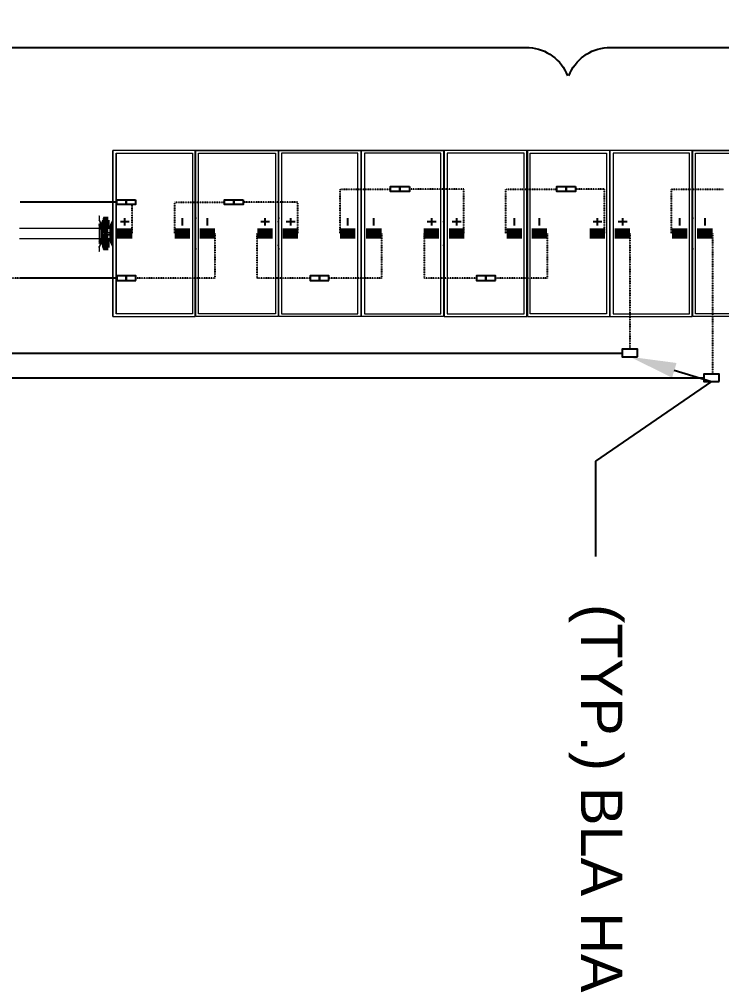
# Model space of a CAD drawing. Header units: feet. Extents: x -13743 to 68376, y -48 to 67763.
# Drawn here: x 4366.9 to 4706.4, y 4608.2 to 5076.9 of the extents above; entities that cross this region are included whole.
import ezdxf
from ezdxf import colors
from ezdxf.entities.mleader import LeaderData, LeaderLine
from ezdxf.lldxf.tags import DXFTag
from ezdxf.math import Vec2, Vec3

# ---------------------------------------------------------------- set-up
doc = ezdxf.new("R2010")
doc.units = ezdxf.units.FT
doc.header["$MEASUREMENT"] = 0
doc.linetypes.add('HIDDEN', pattern=[0.375, 0.25, -0.125])
for name, color, linetype in [('E-DC HARNESS-NEG', 170, 'DC HARNESS CABLE'), ('E-DC HARNESS-POS', 10, 'DC HARNESS CABLE'), ('E-HARN-COMP', 8, 'Continuous'), ('E-TRNK-CABL-NEG', 6, 'HIDDEN'), ('E-TRUNK-CABLE-POS', 6, 'HIDDEN'), ('G-ANNO-TEXT', 1, 'Continuous'), ('Polarity-Text', 7, 'Continuous')]:
    doc.layers.add(name, color=color, linetype=linetype)
doc.styles.add('NEI-A', font='arial.ttf')
doc.styles.get("Standard").update_dxf_attribs({"font": 'arial.ttf'})
tags = doc.linetypes.add('DC HARNESS CABLE', pattern='A,0.5,-0.2,["DH",Standard,S=0.1,R=0,X=-0.1,Y=-0.05],-0.2', length=0.9).pattern_tags.tags
tags[6] = DXFTag(74, 10)

# ---------------------------------------------------------------- blocks, each defined once
blk = doc.blocks.new('A$C47dfd34d')
at = {"lineweight": 5}
for points in [[(11.8445, 0.4133), (11.8445, 0), (12.0495, 0), (12.0495, 0.4133)], [(11.8445, 0), (11.8445, 0.4133)], [(12.2562, 0.4133), (12.2562, 0), (12.0512, 0), (12.0512, 0.4133)], [(12.2578, 0.4133), (12.4628, 0.4133), (12.4628, 0), (12.2578, 0)], [(12.4628, 0.4133), (12.6678, 0.4133), (12.6678, 0), (12.4628, 0)], [(12.6695, 0), (12.8745, 0), (12.8745, 0.4133), (12.6695, 0.4133)], [(12.8761, 0.4133), (12.8761, 0), (13.0811, 0), (13.0811, 0.4133)], [(13.2861, 0.4133), (13.0811, 0.4133), (13.0811, 0), (13.2861, 0)], [(13.2878, 0), (13.2878, 0.4133), (13.4928, 0.4133), (13.4928, 0)], [(12.0428, 0.4067), (12.0428, 0.0067), (11.8529, 0.0067), (11.8529, 0.4067)], [(11.8529, 0.0067), (11.8529, 0.4067)], [(12.0578, 0.4067), (12.2495, 0.4067), (12.2495, 0.0067), (12.0578, 0.0067)], [(12.2645, 0.4067), (12.2645, 0.0067), (12.4545, 0.0067), (12.4545, 0.4067)], [(12.4712, 0.4067), (12.4712, 0.0067), (12.6612, 0.0067), (12.6612, 0.4067)], [(12.6762, 0.0067), (12.8678, 0.0067), (12.8678, 0.4067), (12.6762, 0.4067)], [(13.0728, 0.4067), (13.0728, 0.0067), (12.8828, 0.0067), (12.8828, 0.4067)], [(13.0895, 0.0067), (13.2795, 0.0067), (13.2795, 0.4067), (13.0895, 0.4067)], [(13.2945, 0.0067), (13.2945, 0.4067), (13.4861, 0.4067), (13.4861, 0.0067)], [(11.8095, 0.2433), (11.8112, 0.2433)], [(11.8245, 0.2467), (11.8229, 0.2467)], [(11.8245, 0.2433), (11.8229, 0.2433)], [(11.8262, 0.2433), (11.8245, 0.2433), (11.8245, 0.245), (11.8245, 0.2433), (11.8262, 0.2433), (11.8245, 0.2433), (11.8262, 0.2433), (11.8245, 0.2433), (11.8262, 0.2433), (11.8245, 0.2433), (11.8262, 0.2433), (11.8262, 0.24), (11.8245, 0.24), (11.8262, 0.24), (11.8262, 0.2217), (11.8279, 0.2217), (11.8262, 0.2217), (11.8262, 0.24), (11.8262, 0.2433), (11.8279, 0.2433), (11.8295, 0.245), (11.8312, 0.245), (11.8329, 0.245), (11.8312, 0.245), (11.8329, 0.245), (11.8312, 0.245), (11.8295, 0.245), (11.8279, 0.2433), (11.8295, 0.2433), (11.8279, 0.2433), (11.8295, 0.2433), (11.8279, 0.2433), (11.8295, 0.2433), (11.8279, 0.2433), (11.8295, 0.2433), (11.8279, 0.2433), (11.8295, 0.2433), (11.8279, 0.2433), (11.8295, 0.2433), (11.8279, 0.2433)], [(11.8262, 0.2433), (11.8245, 0.2433)], [(11.8295, 0.245), (11.8279, 0.245), (11.8295, 0.245), (11.8295, 0.2467)], [(11.8295, 0.2433), (11.8279, 0.2433)], [(11.8295, 0.2217), (11.8295, 0.1917), (11.8279, 0.1917), (11.8279, 0.2217), (11.8279, 0.2417), (11.8295, 0.2417)], [(11.8279, 0.2417), (11.8279, 0.2217), (11.8295, 0.2217), (11.8295, 0.2417)], [(11.8445, 0.24), (11.8445, 0.2433), (11.8462, 0.2433), (11.8445, 0.2433), (11.8445, 0.25), (11.8445, 0.2433), (11.8445, 0.24), (11.8395, 0.23), (11.8395, 0.2283), (11.8412, 0.2283), (11.8445, 0.2383)], [(12.0512, 0.25), (12.0495, 0.25)], [(12.2578, 0.25), (12.2562, 0.25)], [(12.4645, 0.25), (12.4628, 0.25)], [(12.6695, 0.25), (12.6678, 0.25)], [(12.8761, 0.25), (12.8745, 0.25)], [(13.0828, 0.25), (13.0811, 0.25)], [(13.2878, 0.25), (13.2861, 0.25)], [(11.8145, 0.2217), (11.8129, 0.22), (11.8145, 0.2183), (11.8162, 0.22)], [(11.8145, 0.2217), (11.8129, 0.2217), (11.8129, 0.22), (11.8129, 0.2183), (11.8145, 0.2183), (11.8162, 0.2183), (11.8162, 0.22), (11.8162, 0.2217)], [(11.8162, 0.22), (11.8145, 0.22)], [(11.8162, 0.22), (11.8145, 0.22)], [(11.8245, 0.1917), (11.8245, 0.2217), (11.8229, 0.2217), (11.8229, 0.1917)], [(11.8262, 0.1917), (11.8262, 0.2217), (11.8245, 0.2217), (11.8245, 0.1917)], [(11.8295, 0.24), (11.8279, 0.24)], [(11.8295, 0.1917), (11.8295, 0.2217), (11.8279, 0.2217), (11.8279, 0.1917)], [(11.8279, 0.2217), (11.8279, 0.1917), (11.8295, 0.1917), (11.8295, 0.2217)], [(11.8312, 0.2367), (11.8295, 0.2367), (11.8295, 0.2117), (11.8312, 0.2117), (11.8312, 0.235), (11.8295, 0.235), (11.8312, 0.235), (11.8312, 0.2117), (11.8295, 0.2117), (11.8295, 0.2367)], [(11.8345, 0.23), (11.8345, 0.2233), (11.8329, 0.2233), (11.8312, 0.2283), (11.8329, 0.2283)], [(11.8345, 0.24), (11.8345, 0.225), (11.8345, 0.2267), (11.8345, 0.225)], [(11.8395, 0.225), (11.8379, 0.225), (11.8379, 0.1883), (11.8395, 0.1883), (11.8379, 0.1883), (11.8395, 0.185), (11.8395, 0.1833), (11.8395, 0.185), (11.8412, 0.185), (11.8445, 0.185), (11.8429, 0.1883), (11.8445, 0.1883), (11.8445, 0.1867), (11.8445, 0.1883), (11.8445, 0.1867), (11.8445, 0.1883), (11.8429, 0.1883), (11.8445, 0.1883), (11.8445, 0.2233), (11.8429, 0.2233), (11.8429, 0.225), (11.8395, 0.225), (11.8412, 0.2283), (11.8395, 0.2283), (11.8395, 0.23), (11.8395, 0.2283), (11.8379, 0.225)], [(11.8412, 0.2283), (11.8395, 0.225), (11.8429, 0.225), (11.8429, 0.2233), (11.8445, 0.2233), (11.8445, 0.225), (11.8445, 0.2233), (11.8445, 0.1883), (11.8429, 0.1883), (11.8395, 0.1883), (11.8412, 0.185), (11.8445, 0.185), (11.8429, 0.1883), (11.8395, 0.1883), (11.8412, 0.185), (11.8395, 0.185), (11.8395, 0.1833), (11.8445, 0.1733), (11.8395, 0.1833), (11.8395, 0.185), (11.8412, 0.185), (11.8395, 0.185), (11.8379, 0.1883), (11.8395, 0.1883), (11.8395, 0.19), (11.8395, 0.1883), (11.8379, 0.1883), (11.8379, 0.225), (11.8395, 0.225), (11.8379, 0.225), (11.8395, 0.2283)], [(11.8445, 0.2267), (11.8445, 0.225), (11.8429, 0.225), (11.8445, 0.2283), (11.8412, 0.2283), (11.8395, 0.2283), (11.8395, 0.23), (11.8445, 0.24), (11.8445, 0.2383), (11.8412, 0.2283), (11.8445, 0.2283), (11.8429, 0.225), (11.8445, 0.225)], [(11.8412, 0.22), (11.8395, 0.22), (11.8395, 0.2217), (11.8412, 0.2217), (11.8395, 0.2217), (11.8395, 0.22)], [(11.8412, 0.2183), (11.8429, 0.2183), (11.8429, 0.22), (11.8429, 0.2217), (11.8412, 0.2217), (11.8395, 0.2217), (11.8395, 0.22), (11.8395, 0.2183)], [(11.8412, 0.2217), (11.8395, 0.22), (11.8412, 0.2183), (11.8429, 0.22)], [(11.8412, 0.2217), (11.8395, 0.22), (11.8412, 0.2183), (11.8429, 0.22)], [(11.8412, 0.2183), (11.8429, 0.2183), (11.8429, 0.22), (11.8429, 0.2217), (11.8412, 0.2217), (11.8395, 0.2217), (11.8395, 0.22), (11.8395, 0.2183)], [(11.8395, 0.2183), (11.8395, 0.1933)], [(11.8429, 0.1917), (11.8412, 0.1917), (11.8429, 0.1917), (11.8412, 0.1917), (11.8429, 0.1917), (11.8412, 0.1917), (11.8429, 0.1917), (11.8412, 0.1917), (11.8429, 0.1917), (11.8412, 0.1917), (11.8429, 0.1917), (11.8412, 0.1917), (11.8429, 0.1917), (11.8412, 0.1917), (11.8429, 0.1917), (11.8412, 0.1917), (11.8429, 0.1917), (11.8412, 0.1917), (11.8429, 0.1917), (11.8429, 0.19), (11.8412, 0.19), (11.8395, 0.1917), (11.8412, 0.19), (11.8429, 0.19), (11.8429, 0.1917), (11.8429, 0.1933), (11.8429, 0.2183), (11.8429, 0.1933), (11.8412, 0.1933), (11.8395, 0.1933), (11.8395, 0.1917), (11.8395, 0.1933), (11.8412, 0.1933), (11.8429, 0.1933)], [(11.8462, 0.24), (11.8445, 0.24)], [(11.8462, 0.2283), (11.8445, 0.2283), (11.8445, 0.23), (11.8445, 0.2283)], [(11.8462, 0.22), (11.8445, 0.22)], [(11.8112, 0.2083), (11.8095, 0.2083)], [(11.8145, 0.19), (11.8162, 0.1917), (11.8162, 0.1933), (11.8145, 0.1933), (11.8129, 0.1933), (11.8129, 0.1917), (11.8129, 0.19)], [(11.8145, 0.1933), (11.8129, 0.1917), (11.8145, 0.19), (11.8162, 0.1917)], [(11.8145, 0.1933), (11.8129, 0.1933), (11.8129, 0.1917), (11.8129, 0.19), (11.8145, 0.19), (11.8162, 0.19), (11.8162, 0.1917), (11.8162, 0.1933)], [(11.8312, 0.21), (11.8295, 0.21)], [(11.8312, 0.2117), (11.8312, 0.21)], [(11.8312, 0.2117), (11.8312, 0.21)], [(11.8312, 0.2), (11.8312, 0.2033)], [(11.8312, 0.1933), (11.8379, 0.1933)], [(11.8412, 0.1933), (11.8395, 0.1917), (11.8412, 0.19), (11.8429, 0.1917)], [(11.8412, 0.19), (11.8429, 0.19), (11.8429, 0.1917), (11.8429, 0.1933), (11.8412, 0.1933), (11.8395, 0.1933), (11.8395, 0.1917), (11.8395, 0.19)], [(11.8412, 0.1933), (11.8395, 0.1917), (11.8412, 0.19), (11.8429, 0.1917)], [(11.8412, 0.19), (11.8429, 0.19), (11.8429, 0.1917), (11.8429, 0.1933), (11.8412, 0.1933), (11.8395, 0.1933), (11.8395, 0.1917), (11.8395, 0.19)], [(11.8462, 0.2083), (11.8445, 0.2083)], [(11.8462, 0.2083), (11.8445, 0.2083)], [(11.8462, 0.205), (11.8445, 0.205)], [(11.8462, 0.2033), (11.8445, 0.2033)], [(11.8462, 0.1933), (11.8445, 0.1933)], [(11.8095, 0.185), (11.8112, 0.185), (11.8129, 0.1883), (11.8112, 0.1883)], [(11.8162, 0.1917), (11.8145, 0.1917)], [(11.8162, 0.1917), (11.8145, 0.1917)], [(11.8195, 0.1917), (11.8179, 0.1917), (11.8212, 0.1917), (11.8229, 0.1917), (11.8212, 0.1917)], [(11.8195, 0.1833), (11.8179, 0.1867), (11.8179, 0.1883), (11.8212, 0.1883), (11.8212, 0.185), (11.8195, 0.185)], [(11.8262, 0.17), (11.8245, 0.17), (11.8229, 0.17), (11.8245, 0.17)], [(11.8295, 0.17), (11.8279, 0.17)], [(11.8329, 0.1917), (11.8312, 0.1917), (11.8379, 0.1917)], [(11.8345, 0.1917), (11.8329, 0.1917), (11.8312, 0.1917), (11.8329, 0.1917), (11.8312, 0.1917), (11.8329, 0.1917), (11.8345, 0.1917), (11.8329, 0.1917)], [(11.8345, 0.1867), (11.8345, 0.1883), (11.8329, 0.1883), (11.8312, 0.185), (11.8329, 0.185), (11.8329, 0.1833), (11.8345, 0.1833)], [(11.8412, 0.185), (11.8445, 0.175), (11.8445, 0.1733), (11.8445, 0.1717), (11.8445, 0.17), (11.8462, 0.17), (11.8445, 0.17), (11.8445, 0.1633), (11.8445, 0.17), (11.8445, 0.1717), (11.8445, 0.1733), (11.8445, 0.175)], [(11.8429, 0.1883), (11.8429, 0.19), (11.8429, 0.1883), (11.8429, 0.1867)], [(11.8445, 0.1833), (11.8445, 0.185), (11.8445, 0.1833), (11.8462, 0.1833)], [(11.8262, 0.1667), (11.8245, 0.1667), (11.8229, 0.1667), (11.8245, 0.1667)], [(11.8262, 0.1683), (11.8245, 0.1683)], [(11.8295, 0.1683), (11.8279, 0.1683)]]:
    blk.add_lwpolyline(points, close=True, dxfattribs=at)
for points in [[(13.6994, 0.4133), (11.8445, 0.4133)], [(11.8112, 0.2233), (11.8112, 0.225), (11.8129, 0.225), (11.8112, 0.225), (11.8095, 0.2283), (11.8112, 0.2283), (11.8129, 0.225), (11.8162, 0.225), (11.8145, 0.2283), (11.8162, 0.2283), (11.8162, 0.23), (11.8112, 0.24), (11.8112, 0.2383), (11.8095, 0.24), (11.8112, 0.24), (11.8112, 0.2433), (11.8112, 0.25), (11.8095, 0.25)], [(11.8179, 0.2217), (11.8212, 0.2217), (11.8229, 0.2217), (11.8245, 0.2217), (11.8245, 0.2417), (11.8229, 0.2417), (11.8245, 0.2417), (11.8245, 0.2217), (11.8262, 0.2217), (11.8262, 0.1917), (11.8245, 0.1917), (11.8245, 0.1717), (11.8229, 0.1717), (11.8212, 0.1717)], [(11.8179, 0.2267), (11.8179, 0.225), (11.8179, 0.235), (11.8195, 0.24), (11.8195, 0.2317), (11.8212, 0.2317), (11.8212, 0.2417), (11.8195, 0.2417)], [(11.8245, 0.2417), (11.8245, 0.2433), (11.8229, 0.245), (11.8229, 0.2467), (11.8212, 0.2467), (11.8212, 0.245), (11.8229, 0.245), (11.8229, 0.2467)], [(11.8212, 0.2433), (11.8212, 0.245)], [(11.8212, 0.2417), (11.8229, 0.2417), (11.8229, 0.2433), (11.8212, 0.2433), (11.8212, 0.235), (11.8212, 0.2433), (11.8229, 0.2433)], [(11.8229, 0.2217), (11.8229, 0.2417), (11.8245, 0.2417), (11.8245, 0.2217), (11.8262, 0.2217), (11.8262, 0.1917), (11.8279, 0.1917), (11.8279, 0.1717), (11.8295, 0.1717), (11.8295, 0.1917), (11.8295, 0.1717), (11.8279, 0.1717), (11.8279, 0.1917), (11.8262, 0.1917), (11.8262, 0.1717), (11.8262, 0.17), (11.8245, 0.17), (11.8262, 0.17), (11.8279, 0.17), (11.8295, 0.17), (11.8279, 0.17), (11.8295, 0.17), (11.8312, 0.17), (11.8312, 0.1683), (11.8329, 0.1683), (11.8312, 0.1683), (11.8312, 0.17), (11.8295, 0.17), (11.8312, 0.17), (11.8295, 0.17), (11.8312, 0.17), (11.8295, 0.17), (11.8279, 0.17), (11.8295, 0.17), (11.8312, 0.17), (11.8295, 0.17), (11.8279, 0.17), (11.8262, 0.17), (11.8245, 0.17), (11.8229, 0.17), (11.8212, 0.17), (11.8212, 0.1683), (11.8229, 0.1683), (11.8245, 0.1683), (11.8245, 0.1717), (11.8229, 0.1717), (11.8229, 0.1917)], [(11.8279, 0.2433), (11.8295, 0.2433), (11.8279, 0.2433), (11.8295, 0.245), (11.8312, 0.245), (11.8312, 0.2433), (11.8295, 0.2433), (11.8295, 0.2417), (11.8295, 0.2433), (11.8312, 0.2433), (11.8295, 0.2433), (11.8312, 0.2433), (11.8295, 0.2433), (11.8312, 0.2433), (11.8295, 0.2433), (11.8312, 0.2433), (11.8295, 0.2433), (11.8312, 0.2433), (11.8295, 0.2433), (11.8312, 0.2433), (11.8295, 0.2433), (11.8312, 0.2433), (11.8312, 0.245), (11.8312, 0.2467), (11.8279, 0.2467), (11.8229, 0.2467), (11.8279, 0.2467), (11.8312, 0.2467), (11.8279, 0.2467), (11.8229, 0.2467), (11.8229, 0.245), (11.8245, 0.245), (11.8229, 0.245), (11.8245, 0.2433), (11.8245, 0.2417)], [(11.8229, 0.245), (11.8245, 0.245)], [(11.8229, 0.245), (11.8245, 0.245)], [(11.8245, 0.2417), (11.8245, 0.2433), (11.8229, 0.245), (11.8245, 0.245)], [(11.8229, 0.245), (11.8229, 0.245)], [(11.8229, 0.2433), (11.8245, 0.2433)], [(11.8229, 0.2433), (11.8245, 0.2433)], [(11.8229, 0.2433), (11.8245, 0.2433)], [(11.8229, 0.2433), (11.8245, 0.2433)], [(11.8229, 0.2433), (11.8245, 0.2433)], [(11.8229, 0.2433), (11.8245, 0.2433)], [(11.8229, 0.2433), (11.8245, 0.2433)], [(11.8229, 0.2433), (11.8245, 0.2433)], [(11.8245, 0.245), (11.8245, 0.2433)], [(11.8245, 0.2433), (11.8262, 0.2433)], [(11.8245, 0.2433), (11.8262, 0.2433)], [(11.8245, 0.2433), (11.8262, 0.2433)], [(11.8245, 0.2433), (11.8262, 0.2433)], [(11.8245, 0.2433), (11.8262, 0.2433)], [(11.8245, 0.2433), (11.8262, 0.2433)], [(11.8245, 0.2433), (11.8262, 0.2433)], [(11.8245, 0.2433), (11.8262, 0.2433)], [(11.8295, 0.2417), (11.8295, 0.2433), (11.8312, 0.2433), (11.8312, 0.235), (11.8312, 0.2433), (11.8312, 0.245), (11.8312, 0.2467), (11.8295, 0.245), (11.8279, 0.2433), (11.8279, 0.2417), (11.8262, 0.2417), (11.8279, 0.2417), (11.8279, 0.2433), (11.8295, 0.245), (11.8312, 0.2467), (11.8329, 0.2467), (11.8312, 0.2467), (11.8329, 0.2467)], [(11.8262, 0.2417), (11.8279, 0.2417), (11.8279, 0.2433), (11.8295, 0.245), (11.8312, 0.2467), (11.8312, 0.245), (11.8329, 0.245)], [(11.8262, 0.2433), (11.8262, 0.24)], [(11.8262, 0.24), (11.8262, 0.2217), (11.8279, 0.2217), (11.8279, 0.2417), (11.8295, 0.2417), (11.8295, 0.2217)], [(11.8279, 0.245), (11.8295, 0.245), (11.8295, 0.2467)], [(11.8279, 0.2433), (11.8295, 0.2433), (11.8312, 0.2433), (11.8295, 0.2433), (11.8312, 0.2433), (11.8312, 0.235), (11.8312, 0.2433), (11.8312, 0.235), (11.8312, 0.2433)], [(11.8279, 0.2433), (11.8295, 0.2433)], [(11.8295, 0.245), (11.8295, 0.245)], [(11.8295, 0.245), (11.8295, 0.245)], [(11.8295, 0.245), (11.8295, 0.245)], [(11.8345, 0.2317), (11.8345, 0.23), (11.8345, 0.2317), (11.8345, 0.23), (11.8329, 0.2283), (11.8312, 0.2283), (11.8312, 0.2317), (11.8345, 0.2317), (11.8345, 0.24), (11.8345, 0.2317), (11.8312, 0.2317), (11.8312, 0.2417), (11.8329, 0.2417), (11.8312, 0.2417), (11.8329, 0.2417), (11.8312, 0.2417), (11.8312, 0.2317), (11.8312, 0.2283), (11.8329, 0.2283), (11.8312, 0.2283), (11.8329, 0.2233), (11.8345, 0.2233), (11.8345, 0.23), (11.8329, 0.2283), (11.8312, 0.2283), (11.8312, 0.2317), (11.8329, 0.2317), (11.8312, 0.2317), (11.8329, 0.2317)], [(11.8345, 0.235), (11.8345, 0.24), (11.8345, 0.2317), (11.8312, 0.2317), (11.8312, 0.2417)], [(12.0495, 0.235), (12.0512, 0.2467), (12.0512, 0.2433)], [(12.2562, 0.235), (12.2578, 0.2467), (12.2578, 0.2433)], [(12.4628, 0.235), (12.4628, 0.2467), (12.4628, 0.2433)], [(12.6678, 0.235), (12.6695, 0.2467), (12.6695, 0.2433)], [(12.8745, 0.235), (12.8761, 0.2467), (12.8761, 0.2433)], [(13.0811, 0.235), (13.0811, 0.2467), (13.0811, 0.2433)], [(13.2861, 0.235), (13.2878, 0.2467), (13.2878, 0.2433)], [(11.6129, 0.22), (11.8112, 0.22)], [(11.8095, 0.24), (11.8112, 0.24)], [(11.8112, 0.2383), (11.8145, 0.2283), (11.8112, 0.2283), (11.8112, 0.23), (11.8095, 0.23)], [(11.8095, 0.23), (11.8095, 0.23)], [(11.8095, 0.2283), (11.8095, 0.2283)], [(11.8095, 0.1633), (11.8112, 0.1633), (11.8112, 0.17), (11.8112, 0.1733), (11.8095, 0.1733), (11.8112, 0.175), (11.8112, 0.1733), (11.8162, 0.1833), (11.8145, 0.185), (11.8162, 0.1883), (11.8129, 0.1883), (11.8112, 0.1883), (11.8112, 0.2233), (11.8129, 0.2233), (11.8129, 0.225)], [(11.8112, 0.24), (11.8112, 0.24)], [(11.8129, 0.2217), (11.8129, 0.2233)], [(11.8179, 0.22), (11.8162, 0.22), (11.8145, 0.22), (11.8162, 0.22), (11.8162, 0.2217), (11.8145, 0.2217), (11.8129, 0.2217)], [(11.8129, 0.22), (11.8129, 0.2217)], [(11.8129, 0.22), (11.8145, 0.22)], [(11.8129, 0.22), (11.8145, 0.2183), (11.8145, 0.22)], [(11.8129, 0.1933), (11.8129, 0.2183)], [(11.8162, 0.23), (11.8162, 0.2283), (11.8145, 0.2283)], [(11.8145, 0.22), (11.8162, 0.22)], [(11.8145, 0.22), (11.8162, 0.22)], [(11.8145, 0.22), (11.8162, 0.22)], [(11.8145, 0.22), (11.8162, 0.22)], [(11.8162, 0.2283), (11.8179, 0.225), (11.8162, 0.225), (11.8179, 0.225), (11.8179, 0.1883), (11.8179, 0.1783)], [(11.8162, 0.225), (11.8162, 0.225)], [(11.8162, 0.225), (11.8162, 0.2217)], [(11.8162, 0.2183), (11.8162, 0.1933)], [(11.8179, 0.235), (11.8179, 0.225), (11.8195, 0.2233), (11.8179, 0.225), (11.8195, 0.23), (11.8195, 0.2283), (11.8212, 0.2283), (11.8212, 0.2317), (11.8229, 0.2317)], [(11.8179, 0.23), (11.8179, 0.2317)], [(11.8212, 0.225), (11.8212, 0.2233), (11.8195, 0.225), (11.8179, 0.225), (11.8195, 0.225), (11.8195, 0.2233), (11.8212, 0.2233), (11.8212, 0.2283), (11.8229, 0.2283)], [(11.8179, 0.225), (11.8179, 0.225)], [(11.8212, 0.2183), (11.8195, 0.22), (11.8179, 0.22), (11.8212, 0.22)], [(11.8195, 0.235), (11.8195, 0.235)], [(11.8212, 0.2217), (11.8195, 0.2217), (11.8212, 0.2217), (11.8229, 0.2217), (11.8245, 0.2217), (11.8245, 0.1917), (11.8229, 0.1917), (11.8245, 0.1917), (11.8245, 0.1717), (11.8229, 0.1717), (11.8229, 0.17), (11.8212, 0.1683), (11.8212, 0.1667), (11.8229, 0.1667), (11.8229, 0.1683), (11.8245, 0.1683), (11.8229, 0.1667), (11.8245, 0.1667), (11.8295, 0.1667), (11.8312, 0.1667), (11.8295, 0.1667)], [(11.8212, 0.235), (11.8212, 0.2117), (11.8229, 0.2117)], [(11.8212, 0.2233), (11.8229, 0.2233)], [(11.8229, 0.2083), (11.8229, 0.2117), (11.8229, 0.2367), (11.8245, 0.2367)], [(11.8229, 0.235), (11.8245, 0.235)], [(11.8245, 0.24), (11.8262, 0.24)], [(11.8279, 0.24), (11.8295, 0.24)], [(11.8295, 0.235), (11.8312, 0.235), (11.8312, 0.2117), (11.8312, 0.21), (11.8329, 0.21), (11.8312, 0.21), (11.8312, 0.2083), (11.8312, 0.21), (11.8329, 0.21), (11.8312, 0.21), (11.8312, 0.2083), (11.8312, 0.21), (11.8329, 0.21), (11.8312, 0.21), (11.8312, 0.2083), (11.8312, 0.21), (11.8329, 0.21), (11.8312, 0.21), (11.8312, 0.2117), (11.8295, 0.2117), (11.8295, 0.2083), (11.8379, 0.2083), (11.8379, 0.205), (11.8379, 0.2083), (11.8295, 0.2083), (11.8295, 0.2117), (11.8295, 0.2367), (11.8312, 0.2367)], [(11.8329, 0.225), (11.8329, 0.2233), (11.8345, 0.225), (11.8345, 0.235), (11.8345, 0.225), (11.8329, 0.2233), (11.8345, 0.225), (11.8329, 0.2233), (11.8329, 0.225), (11.8329, 0.2233), (11.8345, 0.225), (11.8329, 0.2233), (11.8345, 0.225), (11.8362, 0.225), (11.8345, 0.225), (11.8329, 0.2233), (11.8312, 0.2233), (11.8329, 0.2233)], [(11.8329, 0.2283), (11.8312, 0.2283), (11.8329, 0.2233), (11.8345, 0.2233), (11.8345, 0.23)], [(11.8345, 0.225), (11.8329, 0.2233), (11.8312, 0.2233)], [(11.8312, 0.22), (11.8329, 0.22), (11.8329, 0.2217), (11.8312, 0.2217), (11.8329, 0.2217), (11.8345, 0.2217), (11.8329, 0.2217), (11.8312, 0.2217), (11.8329, 0.2217), (11.8329, 0.22), (11.8312, 0.22), (11.8379, 0.22), (11.8312, 0.22), (11.8379, 0.22), (11.8329, 0.22), (11.8312, 0.2183)], [(11.8345, 0.2217), (11.8329, 0.2217), (11.8345, 0.2217), (11.8329, 0.2217), (11.8312, 0.2217), (11.8379, 0.2217)], [(11.8329, 0.24), (11.8329, 0.24)], [(11.8329, 0.24), (11.8329, 0.24)], [(11.8329, 0.24), (11.8329, 0.24)], [(11.8345, 0.235), (11.8345, 0.235)], [(11.8345, 0.235), (11.8345, 0.235)], [(11.8379, 0.225), (11.8379, 0.225)], [(11.8379, 0.225), (11.8379, 0.225)], [(11.8395, 0.225), (11.8395, 0.225)], [(11.8395, 0.2217), (11.8395, 0.225)], [(11.8395, 0.225), (11.8395, 0.225)], [(11.8395, 0.2217), (11.8395, 0.225)], [(11.8429, 0.22), (11.8412, 0.22), (11.8429, 0.22), (11.8412, 0.22), (11.8429, 0.22), (11.8412, 0.22), (11.8429, 0.22), (11.8412, 0.22), (11.8429, 0.22), (11.8412, 0.2183), (11.8412, 0.22), (11.8429, 0.22), (11.8412, 0.22), (11.8429, 0.22), (11.8412, 0.22), (11.8429, 0.22), (11.8412, 0.22), (11.8429, 0.22), (11.8412, 0.22), (11.8412, 0.2183), (11.8429, 0.22), (11.8429, 0.2217), (11.8412, 0.2217), (11.8429, 0.2217), (11.8429, 0.2233), (11.8429, 0.2217), (11.8429, 0.22), (11.8445, 0.22)], [(11.8445, 0.24), (11.8445, 0.24)], [(11.8445, 0.24), (11.8445, 0.24)], [(11.8445, 0.2217), (11.8445, 0.2217)], [(12.0495, 0.2283), (12.0512, 0.2283)], [(12.0512, 0.2217), (12.0495, 0.2217)], [(12.0495, 0.22), (12.0512, 0.22)], [(12.0512, 0.2167), (12.0495, 0.2167), (12.0512, 0.2183)], [(12.2562, 0.2283), (12.2578, 0.2283)], [(12.2578, 0.2217), (12.2562, 0.2217)], [(12.2562, 0.22), (12.2578, 0.22)], [(12.2578, 0.2167), (12.2562, 0.2167), (12.2578, 0.2183)], [(12.4628, 0.2283), (12.4645, 0.2283)], [(12.4628, 0.2217), (12.4645, 0.2217)], [(12.4628, 0.22), (12.4645, 0.22)], [(12.4628, 0.2183), (12.4628, 0.2167), (12.4645, 0.2167)], [(12.6678, 0.2283), (12.6695, 0.2283)], [(12.6695, 0.2217), (12.6678, 0.2217)], [(12.6678, 0.22), (12.6695, 0.22)], [(12.6695, 0.2167), (12.6678, 0.2167), (12.6695, 0.2183)], [(12.8745, 0.2283), (12.8761, 0.2283)], [(12.8761, 0.2217), (12.8745, 0.2217)], [(12.8745, 0.22), (12.8761, 0.22)], [(12.8761, 0.2167), (12.8745, 0.2167), (12.8761, 0.2183)], [(13.0811, 0.2283), (13.0828, 0.2283)], [(13.0811, 0.2217), (13.0828, 0.2217)], [(13.0811, 0.22), (13.0828, 0.22)], [(13.0811, 0.2183), (13.0811, 0.2167), (13.0828, 0.2167)], [(13.2861, 0.2283), (13.2878, 0.2283)], [(13.2878, 0.2217), (13.2861, 0.2217)], [(13.2861, 0.22), (13.2878, 0.22)], [(13.2878, 0.2167), (13.2861, 0.2167), (13.2878, 0.2183)], [(11.8112, 0.1933), (11.6129, 0.1933)], [(11.8112, 0.205), (11.8095, 0.205)], [(11.8112, 0.2033), (11.8095, 0.2033)], [(11.8179, 0.205), (11.8179, 0.2083), (11.8229, 0.2083), (11.8229, 0.21), (11.8245, 0.21), (11.8229, 0.21), (11.8245, 0.21), (11.8229, 0.21)], [(11.8179, 0.2083), (11.8195, 0.2083)], [(11.8229, 0.2017), (11.8229, 0.2), (11.8212, 0.2), (11.8229, 0.2033), (11.8179, 0.2033)], [(11.8212, 0.1933), (11.8179, 0.1933)], [(11.8195, 0.1933), (11.8212, 0.195)], [(11.8245, 0.21), (11.8229, 0.21), (11.8212, 0.2117), (11.8212, 0.21), (11.8212, 0.2083)], [(11.8229, 0.2033), (11.8245, 0.2033), (11.8229, 0.2033), (11.8212, 0.2033), (11.8229, 0.2033), (11.8245, 0.2033), (11.8229, 0.2033), (11.8245, 0.2033), (11.8229, 0.2033), (11.8229, 0.1767), (11.8245, 0.1767)], [(11.8212, 0.2033), (11.8212, 0.2), (11.8212, 0.1783), (11.8212, 0.1683), (11.8212, 0.1783)], [(11.8379, 0.2033), (11.8295, 0.2033), (11.8312, 0.2033), (11.8295, 0.2033), (11.8295, 0.2017), (11.8312, 0.2), (11.8312, 0.1783), (11.8295, 0.1783), (11.8312, 0.1783), (11.8312, 0.1683), (11.8295, 0.17), (11.8279, 0.17), (11.8262, 0.17), (11.8245, 0.17), (11.8229, 0.17), (11.8245, 0.17), (11.8262, 0.17), (11.8245, 0.17), (11.8229, 0.17), (11.8245, 0.17), (11.8262, 0.17), (11.8262, 0.1717), (11.8245, 0.1717), (11.8245, 0.1683), (11.8262, 0.1683), (11.8245, 0.1683), (11.8229, 0.1683), (11.8229, 0.1667), (11.8245, 0.1683), (11.8262, 0.1683), (11.8245, 0.1683), (11.8262, 0.1683), (11.8245, 0.1683), (11.8229, 0.1683), (11.8229, 0.1667), (11.8245, 0.1683), (11.8262, 0.1683), (11.8279, 0.1683), (11.8295, 0.1683), (11.8295, 0.1667), (11.8312, 0.1667), (11.8312, 0.1683), (11.8312, 0.17), (11.8295, 0.17), (11.8312, 0.17), (11.8295, 0.17), (11.8312, 0.17)], [(11.8295, 0.1783), (11.8312, 0.1783), (11.8312, 0.2), (11.8312, 0.2033), (11.8312, 0.2), (11.8312, 0.2033), (11.8312, 0.2), (11.8295, 0.2017), (11.8295, 0.1767), (11.8312, 0.1767), (11.8295, 0.1767), (11.8295, 0.2017), (11.8295, 0.2033), (11.8312, 0.2033), (11.8295, 0.2033), (11.8379, 0.2033), (11.8295, 0.2033), (11.8312, 0.2033), (11.8329, 0.2033), (11.8312, 0.2033), (11.8329, 0.2033), (11.8312, 0.2033), (11.8329, 0.2033), (11.8312, 0.2033), (11.8329, 0.2033), (11.8312, 0.2033), (11.8329, 0.2033), (11.8312, 0.2033), (11.8329, 0.2033), (11.8312, 0.2033), (11.8329, 0.2033), (11.8312, 0.2033), (11.8295, 0.2033), (11.8295, 0.2017), (11.8312, 0.2), (11.8312, 0.1783), (11.8312, 0.1683), (11.8295, 0.1683), (11.8279, 0.1683), (11.8295, 0.1683), (11.8279, 0.1683), (11.8279, 0.1717), (11.8295, 0.1717), (11.8295, 0.17)], [(11.8379, 0.2083), (11.8295, 0.2083), (11.8295, 0.2117)], [(11.8295, 0.21), (11.8312, 0.21)], [(11.8295, 0.21), (11.8312, 0.21)], [(11.8295, 0.21), (11.8312, 0.21)], [(11.8295, 0.21), (11.8312, 0.21)], [(11.8295, 0.2017), (11.8295, 0.1767), (11.8312, 0.1767)], [(11.8312, 0.21), (11.8329, 0.21)], [(11.8312, 0.21), (11.8329, 0.21)], [(11.8312, 0.195), (11.8329, 0.1933)], [(11.8379, 0.1933), (11.8312, 0.1933)], [(11.8429, 0.1933), (11.8429, 0.1933)], [(12.0495, 0.2067), (12.0512, 0.2083)], [(12.0512, 0.205), (12.0495, 0.205)], [(12.0495, 0.195), (12.0512, 0.195)], [(12.0512, 0.1933), (12.0495, 0.1933)], [(12.2562, 0.2067), (12.2578, 0.2083)], [(12.2578, 0.205), (12.2562, 0.205)], [(12.2562, 0.195), (12.2578, 0.195)], [(12.2578, 0.1933), (12.2562, 0.1933)], [(12.4628, 0.2067), (12.4628, 0.2083)], [(12.4628, 0.205), (12.4645, 0.205)], [(12.4628, 0.195), (12.4645, 0.195)], [(12.4628, 0.1933), (12.4645, 0.1933)], [(12.6678, 0.2067), (12.6695, 0.2083)], [(12.6695, 0.205), (12.6678, 0.205)], [(12.6678, 0.195), (12.6695, 0.195)], [(12.6695, 0.1933), (12.6678, 0.1933)], [(12.8745, 0.2067), (12.8761, 0.2083)], [(12.8761, 0.205), (12.8745, 0.205)], [(12.8745, 0.195), (12.8761, 0.195)], [(12.8761, 0.1933), (12.8745, 0.1933)], [(13.0811, 0.2067), (13.0811, 0.2083)], [(13.0811, 0.205), (13.0828, 0.205)], [(13.0811, 0.195), (13.0828, 0.195)], [(13.0811, 0.1933), (13.0828, 0.1933)], [(13.2861, 0.2067), (13.2878, 0.2083)], [(13.2878, 0.205), (13.2861, 0.205)], [(13.2861, 0.195), (13.2878, 0.195)], [(13.2878, 0.1933), (13.2861, 0.1933)], [(11.8095, 0.1817), (11.8112, 0.1833), (11.8112, 0.185), (11.8145, 0.185), (11.8112, 0.175)], [(11.8095, 0.1833), (11.8095, 0.1833)], [(11.8095, 0.1817), (11.8095, 0.1817)], [(11.8112, 0.1733), (11.8095, 0.1733), (11.8095, 0.1717)], [(11.8112, 0.17), (11.8095, 0.17), (11.8112, 0.17)], [(11.8112, 0.1867), (11.8112, 0.1883)], [(11.8129, 0.1867), (11.8129, 0.1883), (11.8129, 0.19)], [(11.8145, 0.1917), (11.8162, 0.1917)], [(11.8145, 0.1917), (11.8162, 0.1917)], [(11.8145, 0.1917), (11.8162, 0.1917)], [(11.8145, 0.1917), (11.8162, 0.1917)], [(11.8145, 0.1917), (11.8162, 0.1917)], [(11.8145, 0.185), (11.8162, 0.185), (11.8179, 0.1883), (11.8162, 0.1883), (11.8179, 0.1883), (11.8195, 0.19), (11.8179, 0.1883), (11.8195, 0.1883), (11.8212, 0.19), (11.8212, 0.1883), (11.8229, 0.1883)], [(11.8162, 0.19), (11.8162, 0.1883)], [(11.8162, 0.1883), (11.8162, 0.1883)], [(11.8162, 0.1833), (11.8162, 0.185)], [(11.8179, 0.1883), (11.8179, 0.1883)], [(11.8179, 0.1867), (11.8179, 0.1883), (11.8179, 0.1783), (11.8195, 0.1717)], [(11.8179, 0.18), (11.8179, 0.1817)], [(11.8195, 0.1917), (11.8212, 0.1917)], [(11.8229, 0.18), (11.8212, 0.18), (11.8212, 0.1717), (11.8195, 0.1717), (11.8195, 0.18), (11.8212, 0.18), (11.8212, 0.1833)], [(11.8195, 0.1783), (11.8195, 0.1783)], [(11.8212, 0.185), (11.8229, 0.185)], [(11.8262, 0.1683), (11.8245, 0.1683), (11.8262, 0.1683), (11.8245, 0.1683), (11.8229, 0.1683), (11.8245, 0.1683), (11.8245, 0.1717), (11.8262, 0.1717), (11.8262, 0.1917), (11.8279, 0.1917), (11.8279, 0.1717), (11.8295, 0.1717), (11.8295, 0.1917)], [(11.8229, 0.1783), (11.8245, 0.1783)], [(11.8262, 0.1717), (11.8245, 0.1717), (11.8245, 0.1917), (11.8262, 0.1917), (11.8262, 0.1717), (11.8262, 0.17)], [(11.8312, 0.1683), (11.8312, 0.1783), (11.8312, 0.1683), (11.8295, 0.1683), (11.8279, 0.1683)], [(11.8329, 0.1667), (11.8312, 0.1667), (11.8329, 0.1667), (11.8312, 0.1667), (11.8295, 0.1683), (11.8279, 0.1683), (11.8295, 0.1683), (11.8279, 0.1683), (11.8295, 0.1683), (11.8279, 0.1683), (11.8295, 0.1683), (11.8312, 0.1667), (11.8295, 0.1667), (11.8312, 0.1667), (11.8295, 0.1667), (11.8295, 0.1683), (11.8279, 0.1683), (11.8279, 0.1717), (11.8295, 0.1717), (11.8295, 0.17), (11.8312, 0.1683), (11.8329, 0.1683)], [(11.8279, 0.1717), (11.8279, 0.1683), (11.8295, 0.1683), (11.8295, 0.1667), (11.8312, 0.1667)], [(11.8279, 0.1717), (11.8295, 0.1717)], [(11.8312, 0.1683), (11.8295, 0.17), (11.8295, 0.1717)], [(11.8295, 0.17), (11.8312, 0.17)], [(11.8295, 0.17), (11.8312, 0.17)], [(11.8312, 0.1917), (11.8329, 0.1917), (11.8312, 0.1917)], [(11.8329, 0.1883), (11.8329, 0.19), (11.8345, 0.1883), (11.8345, 0.1783), (11.8345, 0.1883), (11.8345, 0.1867), (11.8345, 0.1883), (11.8329, 0.1883), (11.8312, 0.185), (11.8329, 0.1883), (11.8345, 0.1883), (11.8345, 0.1867), (11.8345, 0.1833), (11.8329, 0.1833), (11.8329, 0.185), (11.8312, 0.185)], [(11.8312, 0.1883), (11.8329, 0.1883), (11.8312, 0.1883), (11.8329, 0.1883), (11.8329, 0.19), (11.8345, 0.1883), (11.8329, 0.19), (11.8345, 0.1883), (11.8329, 0.19), (11.8345, 0.1883), (11.8329, 0.19), (11.8345, 0.1883), (11.8362, 0.1883)], [(11.8329, 0.1883), (11.8329, 0.19), (11.8345, 0.1883), (11.8345, 0.1783), (11.8345, 0.1717), (11.8345, 0.18), (11.8312, 0.18), (11.8312, 0.1717), (11.8329, 0.1717), (11.8312, 0.1717)], [(11.8329, 0.185), (11.8312, 0.185), (11.8329, 0.185), (11.8312, 0.185), (11.8329, 0.185), (11.8329, 0.1833), (11.8345, 0.1833), (11.8345, 0.1867), (11.8345, 0.1883), (11.8345, 0.1783), (11.8345, 0.1717), (11.8345, 0.18), (11.8345, 0.1817), (11.8345, 0.18), (11.8345, 0.1817)], [(11.8329, 0.18), (11.8312, 0.18), (11.8329, 0.18), (11.8312, 0.18), (11.8312, 0.1717), (11.8329, 0.1717), (11.8312, 0.1717), (11.8329, 0.1717), (11.8312, 0.1717), (11.8312, 0.18), (11.8312, 0.1833), (11.8312, 0.18), (11.8345, 0.18), (11.8312, 0.18), (11.8312, 0.1833)], [(11.8312, 0.1783), (11.8312, 0.1683)], [(11.8312, 0.1683), (11.8312, 0.1783)], [(11.8329, 0.1917), (11.8345, 0.1917)], [(11.8329, 0.1717), (11.8329, 0.1717)], [(11.8329, 0.1717), (11.8329, 0.1717)], [(11.8329, 0.1717), (11.8329, 0.1717)], [(11.8345, 0.1783), (11.8345, 0.1717), (11.8345, 0.18)], [(11.8345, 0.1783), (11.8345, 0.1783)], [(11.8345, 0.1783), (11.8345, 0.1783)], [(11.8379, 0.1883), (11.8379, 0.1883)], [(11.8379, 0.1883), (11.8379, 0.1883)], [(11.8395, 0.1883), (11.8395, 0.1883)], [(11.8395, 0.1883), (11.8395, 0.1883)], [(11.8429, 0.19), (11.8429, 0.19)], [(11.8429, 0.19), (11.8429, 0.19)], [(11.8445, 0.1733), (11.8445, 0.1733)], [(11.8445, 0.1733), (11.8445, 0.1733)], [(11.8445, 0.17), (11.8445, 0.17)], [(12.0495, 0.1917), (12.0512, 0.1917)], [(12.0512, 0.185), (12.0495, 0.185)], [(12.0512, 0.17), (12.0512, 0.1667), (12.0495, 0.1783)], [(12.2562, 0.1917), (12.2578, 0.1917)], [(12.2578, 0.185), (12.2562, 0.185)], [(12.2578, 0.17), (12.2578, 0.1667), (12.2562, 0.1783)], [(12.4628, 0.1917), (12.4645, 0.1917)], [(12.4628, 0.185), (12.4645, 0.185)], [(12.4628, 0.17), (12.4628, 0.1667), (12.4628, 0.1783)], [(12.6678, 0.1917), (12.6695, 0.1917)], [(12.6695, 0.185), (12.6678, 0.185)], [(12.6695, 0.17), (12.6695, 0.1667), (12.6678, 0.1783)], [(12.8745, 0.1917), (12.8761, 0.1917)], [(12.8761, 0.185), (12.8745, 0.185)], [(12.8761, 0.17), (12.8761, 0.1667), (12.8745, 0.1783)], [(13.0811, 0.1917), (13.0828, 0.1917)], [(13.0811, 0.185), (13.0828, 0.185)], [(13.0811, 0.17), (13.0811, 0.1667), (13.0811, 0.1783)], [(13.2861, 0.1917), (13.2878, 0.1917)], [(13.2878, 0.185), (13.2861, 0.185)], [(13.2878, 0.17), (13.2878, 0.1667), (13.2861, 0.1783)], [(11.8229, 0.1667), (11.8245, 0.1667)], [(11.8229, 0.1667), (11.8245, 0.1667)], [(11.8229, 0.1667), (11.8229, 0.1667)], [(11.8229, 0.1667), (11.8245, 0.1667)], [(11.8295, 0.1667), (11.8245, 0.1667)], [(11.8245, 0.1667), (11.8262, 0.1667)], [(11.8295, 0.1667), (11.8245, 0.1667)], [(11.8312, 0.1667), (11.8295, 0.1683)], [(11.8295, 0.1683), (11.8312, 0.1683)], [(11.8295, 0.1667), (11.8295, 0.1667)], [(11.8295, 0.1667), (11.8312, 0.1667)], [(11.8295, 0.1667), (11.8295, 0.1667)], [(11.8295, 0.1667), (11.8312, 0.1667)], [(11.8295, 0.1667), (11.8295, 0.1667)], [(11.8312, 0.1667), (11.8312, 0.1683)], [(11.8312, 0.1667), (11.8312, 0.1683)], [(12.0495, 0.1633), (12.0512, 0.1633)], [(12.0495, 0.1617), (12.0512, 0.1617)], [(12.0512, 0.1667), (12.0512, 0.1667)], [(12.2562, 0.1633), (12.2578, 0.1633)], [(12.2562, 0.1617), (12.2578, 0.1617)], [(12.2578, 0.1667), (12.2578, 0.1667)], [(12.4628, 0.1667), (12.4628, 0.1667)], [(12.4628, 0.1633), (12.4645, 0.1633)], [(12.4628, 0.1617), (12.4645, 0.1617)], [(12.6678, 0.1633), (12.6695, 0.1633)], [(12.6678, 0.1617), (12.6695, 0.1617)], [(12.6695, 0.1667), (12.6695, 0.1667)], [(12.8745, 0.1633), (12.8761, 0.1633)], [(12.8745, 0.1617), (12.8761, 0.1617)], [(12.8761, 0.1667), (12.8761, 0.1667)], [(13.0811, 0.1667), (13.0811, 0.1667)], [(13.0811, 0.1633), (13.0828, 0.1633)], [(13.0811, 0.1617), (13.0828, 0.1617)], [(13.2861, 0.1633), (13.2878, 0.1633)], [(13.2861, 0.1617), (13.2878, 0.1617)], [(13.2878, 0.1667), (13.2878, 0.1667)]]:
    blk.add_lwpolyline(points, dxfattribs=at)

msp = doc.modelspace()

# ---------------------------------------------------------------- linework, layer by layer
at = {"layer": 'E-DC HARNESS-NEG', "ltscale": 0.5}
msp.add_lwpolyline([(4045.33, 4903.55), (4697.81, 4903.55)], dxfattribs=at)
at = {"layer": 'E-DC HARNESS-POS', "ltscale": 0.5}
msp.add_lwpolyline([(4063.33, 4915.55), (4658.23, 4915.55)], dxfattribs=at)
at = {"layer": 'E-HARN-COMP'}
for points in [[(4550.84, 4996.02), (4550.84, 4993.69), (4546.27, 4993.69), (4546.27, 4996.02)], [(4555.4, 4996.02), (4555.4, 4993.69), (4550.84, 4993.69), (4550.84, 4996.02)], [(4631.19, 4996.02), (4631.19, 4993.69), (4626.63, 4993.69), (4626.63, 4996.02)], [(4635.75, 4996.02), (4635.75, 4993.69), (4631.19, 4993.69), (4631.19, 4996.02)], [(4418.45, 4989.68), (4418.45, 4987.36), (4413.89, 4987.36), (4413.89, 4989.68)], [(4423.01, 4989.68), (4423.01, 4987.36), (4418.45, 4987.36), (4418.45, 4989.68)], [(4470.52, 4989.68), (4470.52, 4987.36), (4465.96, 4987.36), (4465.96, 4989.68)], [(4475.08, 4989.68), (4475.08, 4987.36), (4470.52, 4987.36), (4470.52, 4989.68)], [(4418.55, 4950.62), (4418.55, 4952.95), (4413.98, 4952.95), (4413.98, 4950.62)], [(4423.11, 4950.62), (4423.11, 4952.95), (4418.55, 4952.95), (4418.55, 4950.62)], [(4511.98, 4950.62), (4511.98, 4952.95), (4507.42, 4952.95), (4507.42, 4950.62)], [(4516.54, 4950.62), (4516.54, 4952.95), (4511.98, 4952.95), (4511.98, 4950.62)], [(4592.44, 4950.62), (4592.44, 4952.95), (4587.88, 4952.95), (4587.88, 4950.62)], [(4597.01, 4950.62), (4597.01, 4952.95), (4592.44, 4952.95), (4592.44, 4950.62)], [(4665.69, 4913.74), (4665.69, 4917.36), (4658.23, 4917.36), (4658.23, 4913.74)], [(4705.23, 4901.74), (4705.23, 4905.36), (4697.77, 4905.36), (4697.77, 4901.74)]]:
    msp.add_lwpolyline(points, close=True, dxfattribs=at)
at = {"layer": 'E-HARN-COMP', "const_width": 5}
for points in [[(4421.48, 4973.32), (4414.02, 4973.32)], [(4441.89, 4973.32), (4449.34, 4973.32)], [(4461.48, 4973.32), (4454.02, 4973.32)], [(4481.87, 4973.32), (4489.32, 4973.32)], [(4501.62, 4973.32), (4494.16, 4973.32)], [(4521.87, 4973.32), (4529.32, 4973.32)], [(4541.93, 4973.32), (4534.47, 4973.32)], [(4562.34, 4973.32), (4569.79, 4973.32)], [(4581.93, 4973.32), (4574.48, 4973.32)], [(4602.4, 4973.32), (4609.85, 4973.32)], [(4621.99, 4973.32), (4614.53, 4973.32)], [(4642.55, 4973.32), (4650, 4973.32)], [(4662.15, 4973.32), (4654.69, 4973.32)], [(4682.39, 4973.32), (4689.84, 4973.32)], [(4701.98, 4973.32), (4694.52, 4973.32)]]:
    msp.add_lwpolyline(points, dxfattribs=at)
at = {"layer": 'E-TRNK-CABL-NEG', "ltscale": 0.1}
for points in [[(4521.87, 4973.32), (4521.87, 4994.85), (4546.27, 4994.85)], [(4601.97, 4973.32), (4601.97, 4994.85), (4626.63, 4994.85)], [(4682.21, 4973.32), (4682.21, 4994.85), (4707.5, 4994.85)], [(4442.06, 4973.32), (4442.06, 4988.52), (4465.96, 4988.52)], [(4461.29, 4973.32), (4461.29, 4951.78), (4423.07, 4951.78)], [(4541.93, 4973.32), (4541.93, 4951.78), (4516.54, 4951.78)], [(4621.99, 4973.32), (4621.99, 4951.78), (4597.01, 4951.78)], [(4701.98, 4973.34), (4701.98, 4905.36)]]:
    msp.add_lwpolyline(points, dxfattribs=at)
at = {"layer": 'E-TRNK-CABL-NEG', "color": 7, "linetype": 'Continuous', "ltscale": 0.1, "const_width": 1}
for points in [[(4367.14, 4988.56), (4413.93, 4988.56)], [(4367.14, 4951.78), (4413.93, 4951.78)]]:
    msp.add_lwpolyline(points, dxfattribs=at)
at = {"layer": 'E-TRUNK-CABLE-POS', "ltscale": 0.1}
for points in [[(4581.75, 4973.32), (4581.75, 4994.85), (4555.4, 4994.85)], [(4649.78, 4973.32), (4649.78, 4994.85), (4635.61, 4994.85)], [(4421.31, 4973.32), (4421.31, 4987.36)], [(4501.43, 4973.32), (4501.43, 4988.52), (4475.08, 4988.52)], [(4411.91, 4951.78), (4357.19, 4951.78), (4357.19, 4973.32)], [(4507.26, 4951.78), (4481.87, 4951.78), (4481.87, 4973.32)], [(4588.03, 4951.78), (4562.79, 4951.78), (4562.79, 4973.32)], [(4662.01, 4973.32), (4662.01, 4917.36)]]:
    msp.add_lwpolyline(points, dxfattribs=at)
at = {"layer": 'G-ANNO-TEXT', "flags": 128}
for points in [[(3388.56, 5049.61, -0.298343), (3407.07, 5063.25), (3912.02, 5063.25, 0.298343), (3930.53, 5076.9, 0.298343), (3949.03, 5063.25), (4613.34, 5063.25, -0.298343), (4631.84, 5049.61)], [(4632.57, 5049.61, -0.298343), (4651.08, 5063.25), (5207.74, 5063.25, 0.298343), (5226.24, 5076.9, 0.298343), (5244.75, 5063.25), (5743.59, 5063.25, -0.298343), (5762.09, 5049.61)]]:
    msp.add_lwpolyline(points, format="xyb", dxfattribs=at)
at = {"layer": 'Polarity-Text'}
for p, q in [((4419.99, 4978.97), (4415.72, 4978.97)), ((4417.71, 4980.78), (4417.71, 4977.16)), ((4445.54, 4980.78), (4445.54, 4977.16)), ((4457.67, 4980.78), (4457.67, 4977.16)), ((4487.84, 4978.97), (4483.56, 4978.97)), ((4485.56, 4980.78), (4485.56, 4977.16)), ((4500.13, 4978.97), (4495.85, 4978.97)), ((4497.85, 4980.78), (4497.85, 4977.16)), ((4525.52, 4980.78), (4525.52, 4977.16)), ((4538.12, 4980.78), (4538.12, 4977.16)), ((4568.3, 4978.97), (4564.03, 4978.97)), ((4566.03, 4980.78), (4566.03, 4977.16)), ((4580.44, 4978.97), (4576.17, 4978.97)), ((4578.17, 4980.78), (4578.17, 4977.16)), ((4606.05, 4980.78), (4606.05, 4977.16)), ((4618.18, 4980.78), (4618.18, 4977.16)), ((4648.51, 4978.97), (4644.24, 4978.97)), ((4646.24, 4980.78), (4646.24, 4977.16)), ((4660.66, 4978.97), (4656.38, 4978.97)), ((4658.38, 4980.78), (4658.38, 4977.16)), ((4686.04, 4980.78), (4686.04, 4977.16)), ((4698.17, 4980.78), (4698.17, 4977.16))]:
    msp.add_line(p, q, dxfattribs=at)

# ---------------------------------------------------------------- block references
at = {"xscale": 194.318304, "yscale": 194.318304, "zscale": 194.318304}
msp.add_blockref('A$C47dfd34d', (2110.38, 4933.16), dxfattribs=at)

# ---------------------------------------------------------------- next in the draw order: leaders
at = {"layer": 'G-ANNO-TEXT'}
ml = msp.add_multileader_mtext('Standard', dxfattribs=at)
ml.set_content('(TYP.) BLA HARNESS CONNECTORS', color=256, style='NEI-A')
ml.set_leader_properties()
ml.build(insert=Vec2(0, 0))
ml.multileader.update_dxf_attribs({"dogleg_length": 0.36, "arrow_head_size": 22.51})
ctx = ml.context
ctx.base_point, ctx.char_height, ctx.arrow_head_size, ctx.landing_gap_size, ctx.plane_origin, ctx.plane_x_axis, ctx.plane_y_axis = Vec3(4645.43, 4817.23, -22.9), 20, 22.51, 23.05, Vec3(-1350.95, -1561.27, -22.9), Vec3(0, -1), Vec3(1, 0)
notes = []
notes.append((ctx, [(0, (1, 1, 0), (4645.43, 4863.33, -22.9), (0, -1), 46.1, [(0, [(4661.96, 4913.74, -22.9), (4701.54, 4901.74, -22.9)], 0, [])])]))
ctx.mtext.insert, ctx.mtext.text_direction, ctx.mtext.rotation, ctx.mtext.width, ctx.mtext.flow_direction = Vec3(4658.37, 4794.18, -22.9), Vec3(0, -1), 4.712389, 489.3132, 5
ctx.mtext.has_bg_fill, ctx.mtext.bg_color, ctx.mtext.bg_scale_factor, ctx.mtext.bg_transparency, ctx.mtext.use_window_bg_color = 1, -1073741824, 1.5, 0, 1
for ctx, leaders in notes:
    for number, flags, end, landing, length, lines in leaders:
        leader = LeaderData()
        leader.index, (leader.has_last_leader_line, leader.has_dogleg_vector, leader.attachment_direction) = number, flags
        leader.last_leader_point, leader.dogleg_vector, leader.dogleg_length = Vec3(end), Vec3(landing), length
        for number, points, colour, breaks in lines:
            line = LeaderLine()
            line.index, line.vertices, line.color, line.breaks = number, Vec3.list(points), colors.encode_raw_color(colour), breaks
            leader.lines.append(line)
        ctx.leaders.append(leader)

doc.saveas('drawing.dxf')
